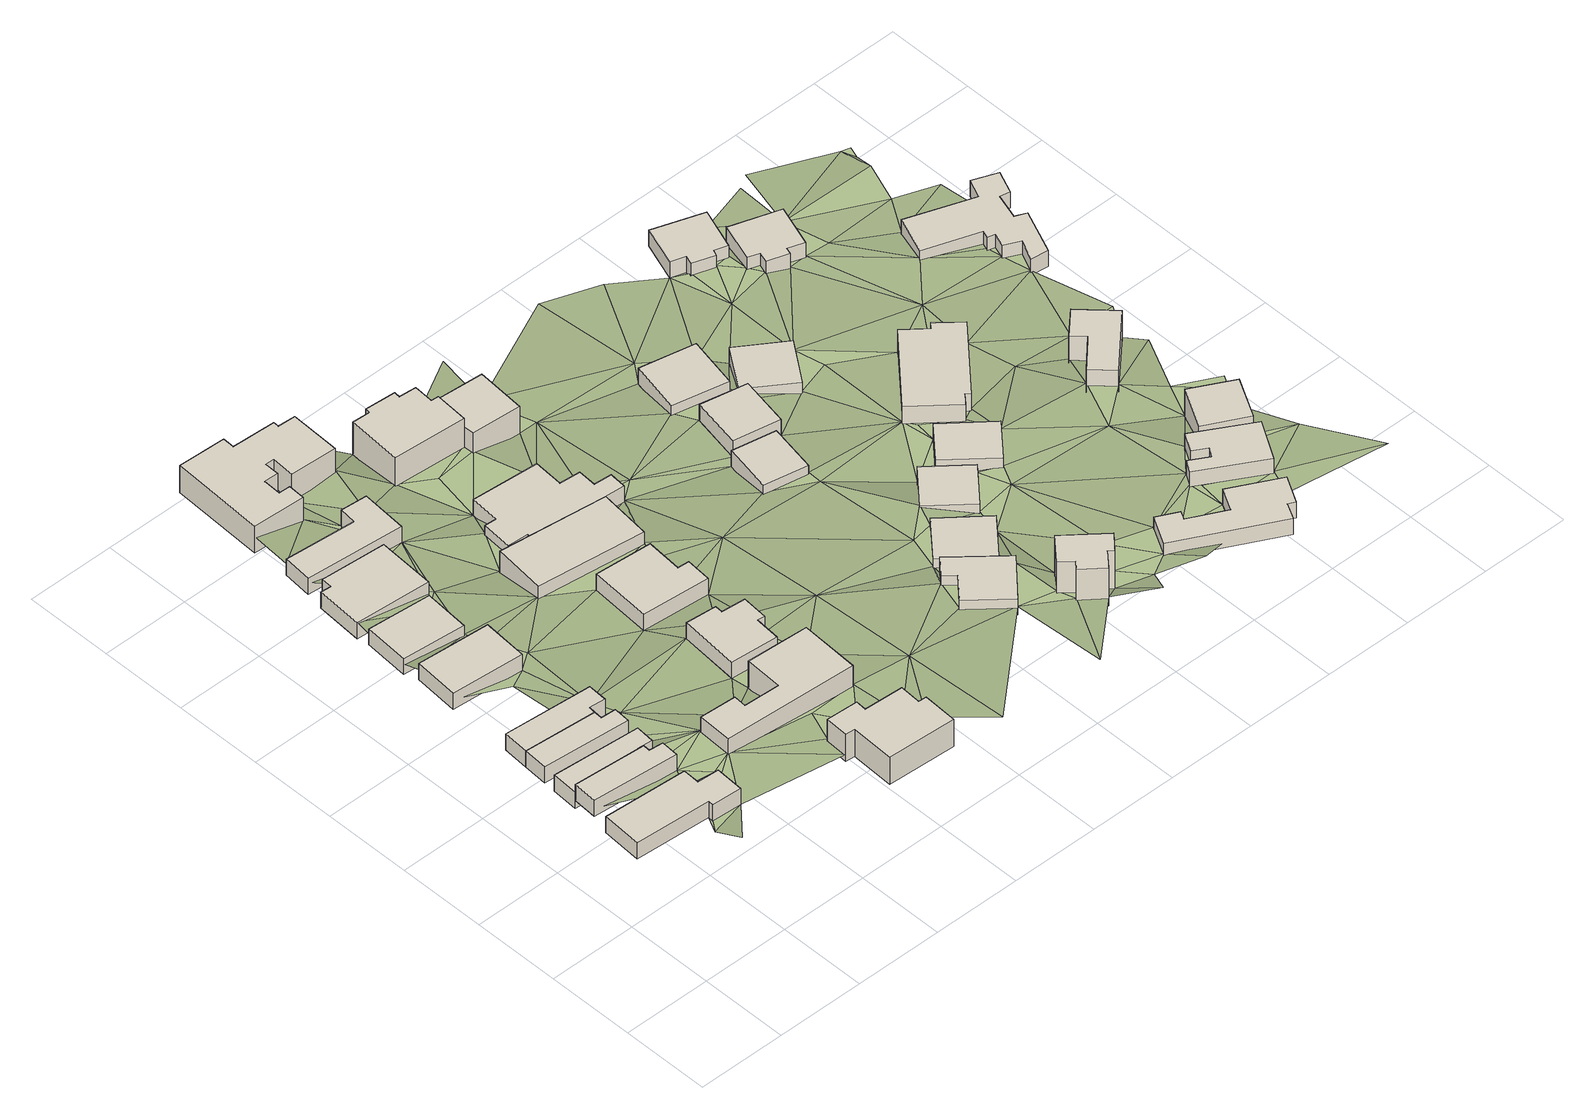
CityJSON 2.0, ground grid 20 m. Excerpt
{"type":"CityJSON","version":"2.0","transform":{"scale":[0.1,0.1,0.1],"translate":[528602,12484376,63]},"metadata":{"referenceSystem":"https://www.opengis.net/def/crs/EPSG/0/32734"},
"CityObjects":{
"building1":{"type":"Building","attributes":{"address":"21 Garrick Road University Estate Cape Town","building":"house","building:levels":1,"building_height":4.1,"plus_code":"4FRW3F62+C37","ground_height":98.13,"roof_height":102.23},"geometry":[{"type":"Solid","lod":"1","boundaries":[[[[0,1,2,3]],[[1,4,5,2]],[[4,6,7,5]],[[6,8,9,7]],[[8,10,11,9]],[[10,12,13,11]],[[12,14,15,13]],[[14,0,3,15]],[[3,2,5,7,9,11,13,15]],[[14,12,10,8,6,4,1,0]]]]}]},
"building2":{"type":"Building","attributes":{"address":"19 Garrick Road University Estate Cape Town","building":"house","building:levels":1,"building_height":4.1,"plus_code":"4FRW3F62+F37","ground_height":98.13,"roof_height":102.23},"geometry":[{"type":"Solid","lod":"1","boundaries":[[[[16,17,18,19]],[[17,20,21,18]],[[20,22,23,21]],[[22,24,25,23]],[[24,26,27,25]],[[26,16,19,27]],[[19,18,21,23,25,27]],[[26,24,22,20,17,16]]]]}]},
"building3":{"type":"Building","attributes":{"address":"17 Garrick Road University Estate Cape Town","building":"house","building:levels":1,"building_height":4.1,"plus_code":"4FRW3F62+F3M","ground_height":96.04,"roof_height":100.14},"geometry":[{"type":"Solid","lod":"1","boundaries":[[[[28,29,30,31]],[[29,32,33,30]],[[32,34,35,33]],[[34,36,37,35]],[[36,38,39,37]],[[38,28,31,39]],[[31,30,33,35,37,39]],[[38,36,34,32,29,28]]]]}]},
"building4":{"type":"Building","attributes":{"address":"15 Garrick Road University Estate Cape Town","building":"house","building:levels":1,"building_height":4.1,"plus_code":"4FRW3F62+G38","ground_height":96.04,"roof_height":100.14},"geometry":[{"type":"Solid","lod":"1","boundaries":[[[[40,41,42,43]],[[41,44,45,42]],[[44,46,47,45]],[[46,48,49,47]],[[48,50,51,49]],[[50,40,43,51]],[[43,42,45,47,49,51]],[[50,48,46,44,41,40]]]]}]},
"building5":{"type":"Building","attributes":{"address":"13 Garrick Road University Estate Cape Town","building":"house","building:levels":1,"building_height":4.1,"plus_code":"4FRW3F62+G3P","ground_height":96.04,"roof_height":100.14},"geometry":[{"type":"Solid","lod":"1","boundaries":[[[[41,40,43,42]],[[40,52,53,43]],[[52,54,55,53]],[[54,56,57,55]],[[56,58,59,57]],[[58,41,42,59]],[[42,43,53,55,57,59]],[[58,56,54,52,40,41]]]]}]},
"building6":{"type":"Building","attributes":{"address":"9 Garrick Road University Estate Cape Town","building":"house","building:levels":1,"building_height":4.1,"plus_code":"4FRW3F62+J3G","ground_height":93.97,"roof_height":98.07},"geometry":[{"type":"Solid","lod":"1","boundaries":[[[[60,61,62,63]],[[61,64,65,62]],[[64,66,67,65]],[[66,60,63,67]],[[63,62,65,67]],[[66,64,61,60]]]]}]},
"building7":{"type":"Building","attributes":{"address":"7 Garrick Road University Estate Cape Town","building":"house","building:levels":1,"building_height":4.1,"plus_code":"4FRW3F62+M3G","ground_height":92.18,"roof_height":96.28},"geometry":[{"type":"Solid","lod":"1","boundaries":[[[[68,69,70,71]],[[69,72,73,70]],[[72,74,75,73]],[[74,68,71,75]],[[71,70,73,75]],[[74,72,69,68]]]]}]},
"building8":{"type":"Building","attributes":{"address":"5 Garrick Road University Estate Cape Town","building":"house","building:levels":1,"building_height":4.1,"plus_code":"4FRW3F62+P4C","ground_height":90.71,"roof_height":94.81},"geometry":[{"type":"Solid","lod":"1","boundaries":[[[[76,77,78,79]],[[77,80,81,78]],[[80,82,83,81]],[[82,84,85,83]],[[84,86,87,85]],[[86,76,79,87]],[[79,78,81,83,85,87]],[[86,84,82,80,77,76]]]]}]},
"building9":{"type":"Building","attributes":{"address":"110 Upper Roodebloem Road University Estate Cape Town","building":"house","building:levels":2,"building_height":6.9,"plus_code":"4FRW3F62+F72","ground_height":94.66,"roof_height":101.56},"geometry":[{"type":"Solid","lod":"1","boundaries":[[[[88,89,90,91]],[[89,92,93,90]],[[92,94,95,93]],[[94,96,97,95]],[[96,98,99,97]],[[98,100,101,99]],[[100,102,103,101]],[[102,88,91,103]],[[91,90,93,95,97,99,101,103]],[[102,100,98,96,94,92,89,88]]]]}]},
"building10":{"type":"Building","attributes":{"address":"3 Garrick Road University Estate Cape Town","building":"house","building:levels":1,"building_height":4.1,"plus_code":"4FRW3F62+Q4F","ground_height":90.71,"roof_height":94.81},"geometry":[{"type":"Solid","lod":"1","boundaries":[[[[104,105,106,107]],[[105,108,109,106]],[[108,110,111,109]],[[110,112,113,111]],[[112,114,115,113]],[[114,104,107,115]],[[107,106,109,111,113,115]],[[114,112,110,108,105,104]]]]}]},
"building11":{"type":"Building","attributes":{"address":"112 Upper Roodebloem Road University Estate Cape Town","building":"house","building:levels":2,"building_height":6.9,"plus_code":"4FRW3F62+97F","ground_height":94.98,"roof_height":101.88},"geometry":[{"type":"Solid","lod":"1","boundaries":[[[[116,117,118,119]],[[117,120,121,118]],[[120,122,123,121]],[[122,124,125,123]],[[124,126,127,125]],[[126,128,129,127]],[[128,130,131,129]],[[130,132,133,131]],[[132,134,135,133]],[[134,116,119,135]],[[119,118,121,123,125,127,129,131,133,135]],[[134,132,130,128,126,124,122,120,117,116]]]]}]},
"building12":{"type":"Building","attributes":{"address":"1 Garrick Road University Estate Cape Town","building":"house","building:levels":2,"building_height":6.9,"plus_code":"4FRW3F62+V42","ground_height":89.4,"roof_height":96.3},"geometry":[{"type":"Solid","lod":"1","boundaries":[[[[136,137,138,139]],[[137,140,141,138]],[[140,142,143,141]],[[142,144,145,143]],[[144,146,147,145]],[[146,148,149,147]],[[148,150,151,149]],[[150,152,153,151]],[[152,154,155,153]],[[154,156,157,155]],[[156,158,159,157]],[[158,160,161,159]],[[160,162,163,161]],[[162,164,165,163]],[[164,166,167,165]],[[166,136,139,167]],[[139,138,141,143,145,147,149,151,153,155,157,159,161,163,165,167]],[[166,164,162,160,158,156,154,152,150,148,146,144,142,140,137,136]]]]}]},
"building13":{"type":"Building","attributes":{"address":"108 Upper Roodebloem Road University Estate Cape Town","building":"house","building:levels":1,"building_height":4.1,"plus_code":"4FRW3F62+G7C","ground_height":94.66,"roof_height":98.76},"geometry":[{"type":"Solid","lod":"1","boundaries":[[[[168,169,170,171]],[[169,172,173,170]],[[172,174,175,173]],[[174,176,177,175]],[[176,178,179,177]],[[178,180,181,179]],[[180,182,183,181]],[[182,168,171,183]],[[171,170,173,175,177,179,181,183]],[[182,180,178,176,174,172,169,168]]]]}]},
"building14":{"type":"Building","attributes":{"address":"104 Upper Roodebloem Road University Estate Cape Town","building":"house","building:levels":1,"building_height":4.1,"plus_code":"4FRW3F62+J72","ground_height":92.16,"roof_height":96.26},"geometry":[{"type":"Solid","lod":"1","boundaries":[[[[184,185,186,187]],[[185,188,189,186]],[[188,190,191,189]],[[190,192,193,191]],[[192,194,195,193]],[[194,184,187,195]],[[187,186,189,191,193,195]],[[194,192,190,188,185,184]]]]}]},
"building15":{"type":"Building","attributes":{"address":"102A Upper Roodebloem Road University Estate Cape Town","building":"house","building:levels":2,"building_height":6.9,"plus_code":"4FRW3F62+M69","ground_height":87.97,"roof_height":94.87},"geometry":[{"type":"Solid","lod":"1","boundaries":[[[[196,197,198,199]],[[197,200,201,198]],[[200,202,203,201]],[[202,196,199,203]],[[199,198,201,203]],[[202,200,197,196]]]]}]},
"building16":{"type":"Building","attributes":{"address":"102 Upper Roodebloem Road University Estate Cape Town","building":"house","building:levels":1,"building_height":4.1,"plus_code":"4FRW3F62+P73","ground_height":87.55,"roof_height":91.65},"geometry":[{"type":"Solid","lod":"1","boundaries":[[[[204,205,206,207]],[[205,208,209,206]],[[208,210,211,209]],[[210,212,213,211]],[[212,214,215,213]],[[214,216,217,215]],[[216,218,219,217]],[[218,220,221,219]],[[220,222,223,221]],[[222,224,225,223]],[[224,226,227,225]],[[226,204,207,227]],[[207,206,209,211,213,215,217,219,221,223,225,227]],[[226,224,222,220,218,216,214,212,210,208,205,204]]]]}]},
"building17":{"type":"Building","attributes":{"address":"20 Rhodes Avenue University Estate Cape Town","building":"house","building:levels":2.5,"building_height":8.3,"plus_code":"4FRW3F62+R76","ground_height":86.13,"roof_height":94.43},"geometry":[{"type":"Solid","lod":"1","boundaries":[[[[228,229,230,231]],[[229,232,233,230]],[[232,234,235,233]],[[234,236,237,235]],[[236,238,239,237]],[[238,240,241,239]],[[240,242,243,241]],[[242,244,245,243]],[[244,246,247,245]],[[246,228,231,247]],[[231,230,233,235,237,239,241,243,245,247]],[[246,244,242,240,238,236,234,232,229,228]]]]}]},
"building18":{"type":"Building","attributes":{"address":"100 Upper Roodebloem Road University Estate Cape Town","building":"house","building:levels":2,"building_height":6.9,"plus_code":"4FRW3F62+R87","ground_height":85.37,"roof_height":92.27},"geometry":[{"type":"Solid","lod":"1","boundaries":[[[[248,249,250,251]],[[249,252,253,250]],[[252,254,255,253]],[[254,256,257,255]],[[256,258,259,257]],[[258,248,251,259]],[[251,250,253,255,257,259]],[[258,256,254,252,249,248]]]]}]},
"building19":{"type":"Building","attributes":{"address":"17 Beatty Road University Estate Cape Town","building":"house","building:levels":1,"building_height":4.1,"plus_code":"4FRW3F62+FF2","ground_height":90.59,"roof_height":94.69},"geometry":[{"type":"Solid","lod":"1","boundaries":[[[[260,261,262,263]],[[261,264,265,262]],[[264,266,267,265]],[[266,268,269,267]],[[268,270,271,269]],[[270,260,263,271]],[[263,262,265,267,269,271]],[[270,268,266,264,261,260]]]]}]},
"building20":{"type":"Building","attributes":{"address":"15 Beatty Road University Estate Cape Town","building":"house","building:levels":1,"building_height":4.1,"plus_code":"4FRW3F62+FFP","ground_height":88.48,"roof_height":92.58},"geometry":[{"type":"Solid","lod":"1","boundaries":[[[[272,273,274,275]],[[273,276,277,274]],[[276,278,279,277]],[[278,272,275,279]],[[275,274,277,279]],[[278,276,273,272]]]]}]},
"building21":{"type":"Building","attributes":{"address":"3 Cloete Road University Estate Cape Town","building":"house","building:levels":3,"building_height":9.7,"plus_code":"4FRW3F62+CG3","ground_height":90.59,"roof_height":100.29},"geometry":[{"type":"Solid","lod":"1","boundaries":[[[[280,281,282,283]],[[281,284,285,282]],[[284,286,287,285]],[[286,288,289,287]],[[288,290,291,289]],[[290,292,293,291]],[[292,294,295,293]],[[294,280,283,295]],[[283,282,285,287,289,291,293,295]],[[294,292,290,288,286,284,281,280]]]]}]},
"building22":{"type":"Building","attributes":{"address":"137 Upper Roodebloem Road University Estate Cape Town","building":"house","building:levels":1,"building_height":4.1,"plus_code":"4FRW3F62+JCQ","ground_height":86.11,"roof_height":90.21},"geometry":[{"type":"Solid","lod":"1","boundaries":[[[[296,297,298,299]],[[297,300,301,298]],[[300,302,303,301]],[[302,296,299,303]],[[299,298,301,303]],[[302,300,297,296]]]]}]},
"building23":{"type":"Building","attributes":{"address":"135 Upper Roodebloem Road University Estate Cape Town","building":"house","building:levels":1,"building_height":4.1,"plus_code":"4FRW3F62+MFM","ground_height":86.11,"roof_height":90.21},"geometry":[{"type":"Solid","lod":"1","boundaries":[[[[304,305,306,307]],[[305,308,309,306]],[[308,310,311,309]],[[310,304,307,311]],[[307,306,309,311]],[[310,308,305,304]]]]}]},
"building24":{"type":"Building","attributes":{"address":"13 Beatty Road University Estate Cape Town","building":"house","building:levels":1,"building_height":4.1,"plus_code":"4FRW3F62+GGM","ground_height":86.41,"roof_height":90.51},"geometry":[{"type":"Solid","lod":"1","boundaries":[[[[312,313,314,315]],[[313,316,317,314]],[[316,318,319,317]],[[318,312,315,319]],[[315,314,317,319]],[[318,316,313,312]]]]}]},
"building25":{"type":"Building","attributes":{"address":"133 Upper Roodebloem Road University Estate Cape Town","building":"house","building:levels":1,"building_height":4.1,"plus_code":"4FRW3F62+PFV","ground_height":83.91,"roof_height":88.01},"geometry":[{"type":"Solid","lod":"1","boundaries":[[[[320,321,322,323]],[[321,324,325,322]],[[324,326,327,325]],[[326,320,323,327]],[[323,322,325,327]],[[326,324,321,320]]]]}]},
"building26":{"type":"Building","attributes":{"address":"11 Beatty Road University Estate Cape Town","building":"house","building:levels":1,"building_height":4.1,"plus_code":"4FRW3F62+HH3","ground_height":86.41,"roof_height":90.51},"geometry":[{"type":"Solid","lod":"1","boundaries":[[[[328,329,330,331]],[[329,332,333,330]],[[332,334,335,333]],[[334,328,331,335]],[[331,330,333,335]],[[334,332,329,328]]]]}]},
"building27":{"type":"Building","attributes":{"address":"26 Beatty Road University Estate Cape Town","building":"house","building:levels":1,"building_height":4.1,"plus_code":"4FRW3F62+PG8","ground_height":82.78,"roof_height":86.88},"geometry":[{"type":"Solid","lod":"1","boundaries":[[[[336,337,338,339]],[[337,340,341,338]],[[340,342,343,341]],[[342,336,339,343]],[[339,338,341,343]],[[342,340,337,336]]]]}]},
"building28":{"type":"Building","attributes":{"address":"18 Haig Road University Estate Cape Town","building":"house","building:levels":1,"building_height":4.1,"plus_code":"4FRW3F62+9MC","ground_height":89.19,"roof_height":93.29},"geometry":[{"type":"Solid","lod":"1","boundaries":[[[[344,345,346,347]],[[345,348,349,346]],[[348,350,351,349]],[[350,352,353,351]],[[352,354,355,353]],[[354,356,357,355]],[[356,358,359,357]],[[358,360,361,359]],[[360,362,363,361]],[[362,344,347,363]],[[347,346,349,351,353,355,357,359,361,363]],[[362,360,358,356,354,352,350,348,345,344]]]]}]},
"building29":{"type":"Building","attributes":{"address":"20 Rhodes Avenue University Estate Cape Town","building":"house","building:levels":2,"building_height":6.9,"plus_code":"4FRW3F62+JJF","ground_height":83.41,"roof_height":90.31},"geometry":[{"type":"Solid","lod":"1","boundaries":[[[[364,365,366,367]],[[365,368,369,366]],[[368,370,371,369]],[[370,372,373,371]],[[372,374,375,373]],[[374,376,377,375]],[[376,378,379,377]],[[378,364,367,379]],[[367,366,369,371,373,375,377,379]],[[378,376,374,372,370,368,365,364]]]]}]},
"building30":{"type":"Building","attributes":{"address":"16 Haig Road University Estate Cape Town","building":"house","building:levels":1,"building_height":4.1,"plus_code":"4FRW3F62+CP6","ground_height":88.44,"roof_height":92.54},"geometry":[{"type":"Solid","lod":"1","boundaries":[[[[380,381,382,383]],[[381,384,385,382]],[[384,386,387,385]],[[386,388,389,387]],[[388,390,391,389]],[[390,392,393,391]],[[392,394,395,393]],[[394,380,383,395]],[[383,382,385,387,389,391,393,395]],[[394,392,390,388,386,384,381,380]]]]}]},
"building31":{"type":"Building","attributes":{"address":"23 Rhodes Avenue University Estate Cape Town","building":"house","building:levels":1,"building_height":4.1,"plus_code":"4FRW3F62+RHX","ground_height":81.19,"roof_height":85.29},"geometry":[{"type":"Solid","lod":"1","boundaries":[[[[396,397,398,399]],[[397,400,401,398]],[[400,402,403,401]],[[402,404,405,403]],[[404,406,407,405]],[[406,408,409,407]],[[408,410,411,409]],[[410,396,399,411]],[[399,398,401,403,405,407,409,411]],[[410,408,406,404,402,400,397,396]]]]}]},
"building32":{"type":"Building","attributes":{"address":"14 Haig Road University Estate Cape Town","building":"house","building:levels":2,"building_height":6.9,"plus_code":"4FRW3F62+FP4","ground_height":86.03,"roof_height":92.93},"geometry":[{"type":"Solid","lod":"1","boundaries":[[[[412,413,414,415]],[[413,416,417,414]],[[416,418,419,417]],[[418,412,415,419]],[[415,414,417,419]],[[418,416,413,412]]]]}]},
"building33":{"type":"Building","attributes":{"address":"25 Rhodes Avenue University Estate Cape Town","building":"house","building:levels":1,"building_height":4.1,"plus_code":"4FRW3F62+RJ5","ground_height":81.19,"roof_height":85.29},"geometry":[{"type":"Solid","lod":"1","boundaries":[[[[420,421,422,423]],[[421,424,425,422]],[[424,426,427,425]],[[426,428,429,427]],[[428,430,431,429]],[[430,432,433,431]],[[432,434,435,433]],[[434,420,423,435]],[[423,422,425,427,429,431,433,435]],[[434,432,430,428,426,424,421,420]]]]}]},
"building34":{"type":"Building","attributes":{"address":"30 Rhodes Avenue University Estate Cape Town","building":"house","building:levels":2,"building_height":6.9,"plus_code":"4FRW3F62+HP4","ground_height":83.82,"roof_height":90.72},"geometry":[{"type":"Solid","lod":"1","boundaries":[[[[436,437,438,439]],[[437,440,441,438]],[[440,442,443,441]],[[442,444,445,443]],[[444,446,447,445]],[[446,436,439,447]],[[439,438,441,443,445,447]],[[446,444,442,440,437,436]]]]}]},
"building35":{"type":"Building","attributes":{"address":"7 Beatty Road University Estate Cape Town","building":"house","building:levels":1,"building_height":4.1,"plus_code":"4FRW3F62+PQ7","ground_height":81.12,"roof_height":85.22},"geometry":[{"type":"Solid","lod":"1","boundaries":[[[[448,449,450,451]],[[449,452,453,450]],[[452,454,455,453]],[[454,456,457,455]],[[456,458,459,457]],[[458,460,461,459]],[[460,462,463,461]],[[462,464,465,463]],[[464,466,467,465]],[[466,468,469,467]],[[468,470,471,469]],[[470,472,473,471]],[[472,474,475,473]],[[474,476,477,475]],[[476,478,479,477]],[[478,448,451,479]],[[451,450,453,455,457,459,461,463,465,467,469,471,473,475,477,479]],[[478,476,474,472,470,468,466,464,462,460,458,456,454,452,449,448]]]]}]},
"terrain1":{"type":"TINRelief","geometry":[{"type":"CompositeSurface","lod":"1","boundaries":[[[480,4,1]],[[481,6,480]],[[480,6,4]],[[482,12,22]],[[12,10,8]],[[483,36,46]],[[26,24,16]],[[12,484,22]],[[484,12,8]],[[16,485,32]],[[24,485,16]],[[486,56,487]],[[8,6,488]],[[488,22,484]],[[8,488,484]],[[22,489,24]],[[40,50,48]],[[24,489,485]],[[54,52,40]],[[490,61,491]],[[36,485,489]],[[48,54,40]],[[492,493,494]],[[22,488,489]],[[36,489,46]],[[490,487,56]],[[46,495,48]],[[495,54,48]],[[495,46,489]],[[496,488,6]],[[54,495,56]],[[61,490,56]],[[493,64,494]],[[72,497,498]],[[61,56,499]],[[495,489,500]],[[499,64,61]],[[488,496,501]],[[72,502,497]],[[56,495,178]],[[503,80,504]],[[505,488,501]],[[180,495,500]],[[72,494,506]],[[194,499,56]],[[507,500,508]],[[64,509,494]],[[510,511,512]],[[64,499,509]],[[506,502,72]],[[488,505,513]],[[506,494,509]],[[92,500,507]],[[495,180,178]],[[80,105,504]],[[180,500,92]],[[505,501,514]],[[515,510,512]],[[515,512,112]],[[178,194,56]],[[502,506,105]],[[105,80,502]],[[509,499,192]],[[194,192,499]],[[516,517,156]],[[514,513,505]],[[514,518,122]],[[110,510,515]],[[509,519,506]],[[110,515,112]],[[506,519,105]],[[156,517,158]],[[164,517,510]],[[180,92,182]],[[164,510,110]],[[517,164,158]],[[122,513,514]],[[158,164,162]],[[162,160,158]],[[164,110,108]],[[520,122,521]],[[92,89,182]],[[178,176,194]],[[519,522,105]],[[164,108,523]],[[205,108,105]],[[520,524,122]],[[168,182,169]],[[122,524,513]],[[89,169,182]],[[194,176,184]],[[522,519,525]],[[525,519,526]],[[172,176,174]],[[509,192,527]],[[205,105,522]],[[513,524,89]],[[528,524,520]],[[108,529,523]],[[184,176,172]],[[525,526,530]],[[205,529,108]],[[205,522,531]],[[532,169,89]],[[526,519,196]],[[172,169,532]],[[192,190,527]],[[523,244,136]],[[244,523,529]],[[532,89,524]],[[190,188,185]],[[532,184,172]],[[529,205,533]],[[534,185,184]],[[534,190,185]],[[535,524,528]],[[533,205,536]],[[529,533,537]],[[244,242,240]],[[534,184,532]],[[534,527,190]],[[538,526,196]],[[205,539,536]],[[524,540,532]],[[196,527,538]],[[536,537,533]],[[538,527,534]],[[541,540,524]],[[542,543,539]],[[524,535,541]],[[238,236,234]],[[543,544,545]],[[234,546,547]],[[548,547,546]],[[539,254,536]],[[549,534,532]],[[543,545,550]],[[550,545,538]],[[551,532,540]],[[539,543,552]],[[534,553,538]],[[554,540,541]],[[234,547,256]],[[549,532,551]],[[552,543,550]],[[254,539,552]],[[535,555,556]],[[538,300,550]],[[260,551,540]],[[557,556,555]],[[254,552,256]],[[234,256,558]],[[553,300,538]],[[553,534,559]],[[549,559,534]],[[556,560,535]],[[561,551,260]],[[562,535,560]],[[552,550,563]],[[562,561,260]],[[564,560,556]],[[565,549,551]],[[310,550,300]],[[560,280,562]],[[308,550,310]],[[549,565,566]],[[563,550,308]],[[553,559,567]],[[549,566,559]],[[561,562,278]],[[292,290,557]],[[568,256,552]],[[278,562,280]],[[557,569,292]],[[300,297,310]],[[552,563,321]],[[570,566,565]],[[570,565,278]],[[292,569,571]],[[294,292,571]],[[294,572,280]],[[559,566,312]],[[278,280,572]],[[321,568,552]],[[310,297,304]],[[304,297,567]],[[573,294,571]],[[574,567,559]],[[575,563,308]],[[568,576,256]],[[572,294,573]],[[570,278,577]],[[572,577,278]],[[574,304,567]],[[574,559,312]],[[573,571,578]],[[308,305,579]],[[579,575,308]],[[572,573,580]],[[581,329,312]],[[581,570,577]],[[577,572,580]],[[568,321,320]],[[312,329,328]],[[582,573,578]],[[305,304,583]],[[581,584,329]],[[583,579,305]],[[577,584,581]],[[575,579,336]],[[304,574,583]],[[312,328,574]],[[320,575,336]],[[576,568,585]],[[356,354,358]],[[586,574,328]],[[587,577,580]],[[588,580,358]],[[328,589,586]],[[320,397,568]],[[586,589,574]],[[583,574,590]],[[584,577,591]],[[358,354,352]],[[589,328,592]],[[320,336,593]],[[352,588,358]],[[580,588,587]],[[594,583,590]],[[568,397,585]],[[584,591,592]],[[595,589,592]],[[591,577,587]],[[596,589,595]],[[336,594,593]],[[574,597,590]],[[352,598,588]],[[593,397,320]],[[590,597,594]],[[352,599,598]],[[592,600,595]],[[599,588,598]],[[601,602,587]],[[603,587,602]],[[352,350,599]],[[601,604,602]],[[603,591,587]],[[592,591,605]],[[606,593,594]],[[593,607,397]],[[400,397,607]],[[605,600,592]],[[607,593,608]],[[597,609,594]],[[600,610,595]],[[376,597,378]],[[608,593,611]],[[603,416,591]],[[612,606,594]],[[381,613,603]],[[603,613,416]],[[611,593,606]],[[609,612,594]],[[605,591,614]],[[376,609,597]],[[615,599,350]],[[616,617,608]],[[614,591,416]],[[608,611,616]],[[613,381,618]],[[611,606,619]],[[610,609,376]],[[600,605,620]],[[616,611,420]],[[599,621,381]],[[610,600,440]],[[616,420,410]],[[622,614,416]],[[621,618,381]],[[620,605,623]],[[615,621,599]],[[600,620,440]],[[624,612,625]],[[625,612,609]],[[621,413,618]],[[416,626,622]],[[413,626,416]],[[627,410,420]],[[628,614,622]],[[629,625,609]],[[610,630,609]],[[626,631,622]],[[625,632,627]],[[630,610,440]],[[614,628,437]],[[629,632,625]],[[633,410,627]],[[609,634,629]],[[440,437,635]],[[636,632,629]],[[630,634,609]],[[637,627,632]],[[440,635,630]],[[632,636,637]],[[634,638,629]],[[639,629,638]],[[640,627,641]],[[630,642,634]],[[634,643,638]],[[637,644,627]],[[644,641,627]],[[637,636,645]],[[636,646,645]],[[647,641,644]],[[641,647,648]]]}]}
},
"vertices":[
[0,185,194],[172,174,194],[172,174,235],[0,185,235],[171,162,194],[171,162,235],[239,158,194],[239,158,235],[243,223,194],[243,223,235],[194,226,194],[194,226,235],[196,264,194],[196,264,235],[6,276,194],[6,276,235],
[188,365,194],[25,377,194],[25,377,235],[188,365,235],[21,322,194],[21,322,235],[216,306,194],[216,306,235],[219,346,194],[219,346,235],[187,349,194],[187,349,235],
[25,377,173],[188,365,173],[188,365,214],[25,377,214],[190,383,173],[190,383,214],[224,380,173],[224,380,214],[228,423,173],[228,423,214],[29,438,173],[29,438,214],
[199,508,173],[35,521,173],[35,521,214],[199,508,214],[31,465,173],[31,465,214],[229,449,173],[229,449,214],[232,487,173],[232,487,214],[198,489,173],[198,489,214],
[201,523,173],[201,523,214],[237,520,173],[237,520,214],[240,564,173],[240,564,214],[40,580,173],[40,580,214],
[59,741,152],[224,728,152],[224,728,193],[59,741,193],[232,830,152],[232,830,193],[68,843,152],[68,843,193],
[69,884,135],[212,872,135],[212,872,175],[69,884,175],[221,975,135],[221,975,175],[78,987,135],[78,987,175],
[84,1024,120],[255,1012,120],[255,1012,161],[84,1024,161],[264,1142,120],[264,1142,161],[117,1153,120],[117,1153,161],[115,1128,120],[115,1128,161],[92,1130,120],[92,1130,161],
[621,258,159],[629,392,159],[629,392,228],[621,258,228],[489,400,159],[489,400,228],[484,315,159],[484,315,228],[403,319,159],[403,319,228],[405,348,159],[405,348,228],[322,353,159],[322,353,228],[318,275,159],[318,275,228],
[100,1173,120],[321,1154,120],[321,1154,161],[100,1173,161],[330,1258,120],[330,1258,161],[270,1263,120],[270,1263,161],[266,1224,120],[266,1224,161],[106,1238,120],[106,1238,161],
[655,23,162],[659,102,162],[659,102,231],[655,23,231],[641,103,162],[641,103,231],[644,151,162],[644,151,231],[555,156,162],[555,156,231],[557,181,162],[557,181,231],[485,185,162],[485,185,231],[482,131,162],[482,131,231],[503,130,162],[503,130,231],[498,31,162],[498,31,231],
[370,1492,107],[330,1494,107],[330,1494,176],[370,1492,176],[331,1507,107],[331,1507,176],[232,1512,107],[232,1512,176],[233,1539,107],[233,1539,176],[125,1544,107],[125,1544,176],[114,1330,107],[114,1330,176],[232,1324,107],[232,1324,176],[234,1363,107],[234,1363,176],[208,1364,107],[208,1364,176],[210,1404,107],[210,1404,176],[242,1403,107],[242,1403,176],[243,1436,107],[243,1436,176],[262,1435,107],[262,1435,176],[259,1383,107],[259,1383,176],[365,1378,107],[365,1378,176],
[597,489,159],[614,487,159],[614,487,200],[597,489,200],[619,546,159],[619,546,200],[565,551,159],[565,551,200],[566,569,159],[566,569,200],[497,575,159],[497,575,200],[485,440,159],[485,440,200],[592,431,159],[592,431,200],
[626,652,134],[631,709,134],[631,709,175],[626,652,175],[605,711,134],[605,711,175],[612,793,134],[612,793,175],[484,803,134],[484,803,175],[473,664,134],[473,664,175],
[650,952,92],[407,981,92],[407,981,161],[650,952,161],[393,863,92],[393,863,161],[636,834,92],[636,834,161],
[641,1127,88],[490,1139,88],[490,1139,129],[641,1127,129],[484,1072,88],[484,1072,129],[457,1074,88],[457,1074,129],[451,1004,88],[451,1004,129],[498,1001,88],[498,1001,129],[497,989,88],[497,989,129],[717,972,88],[717,972,129],[720,1011,88],[720,1011,129],[680,1014,88],[680,1014,129],[683,1056,88],[683,1056,129],[636,1060,88],[636,1060,129],
[607,1286,74],[613,1362,74],[613,1362,157],[607,1286,157],[596,1363,74],[596,1363,157],[599,1408,74],[599,1408,157],[560,1411,74],[560,1411,157],[561,1425,74],[561,1425,157],[492,1430,74],[492,1430,157],[491,1419,74],[491,1419,157],[451,1421,74],[451,1421,157],[442,1298,74],[442,1298,157],
[613,1362,66],[607,1286,66],[607,1286,135],[613,1362,135],[608,1263,66],[608,1263,135],[719,1255,66],[719,1255,135],[728,1366,66],[728,1366,135],[617,1375,66],[617,1375,135],
[986,409,119],[952,371,119],[952,371,160],[986,409,160],[976,350,119],[976,350,160],[932,300,119],[932,300,160],[1013,228,119],[1013,228,160],[1091,315,119],[1091,315,160],
[1061,513,98],[990,430,98],[990,430,138],[1061,513,138],[1083,352,98],[1083,352,138],[1154,434,98],[1154,434,138],
[1140,262,119],[1094,208,119],[1094,208,216],[1140,262,216],[1120,185,119],[1120,185,216],[1106,169,119],[1106,169,216],[1152,130,119],[1152,130,216],[1182,165,119],[1182,165,216],[1192,156,119],[1192,156,216],[1223,191,119],[1223,191,216],
[1012,788,74],[1033,896,74],[1033,896,115],[1012,788,115],[935,915,74],[935,915,115],[914,806,74],[914,806,115],
[1060,912,74],[1082,1024,74],[1082,1024,115],[1060,912,115],[978,1045,74],[978,1045,115],[955,932,74],[955,932,115],
[1153,644,77],[1084,565,77],[1084,565,118],[1153,644,118],[1168,492,77],[1168,492,118],[1237,572,77],[1237,572,118],
[1102,1184,52],[979,1210,52],[979,1210,93],[1102,1184,93],[953,1094,52],[953,1094,93],[1077,1067,52],[1077,1067,93],
[1254,707,77],[1190,633,77],[1190,633,118],[1254,707,118],[1284,551,77],[1284,551,118],[1349,626,77],[1349,626,118],
[1148,1143,40],[1083,1050,40],[1083,1050,81],[1148,1143,81],[1181,982,40],[1181,982,81],[1246,1075,40],[1246,1075,81],
[1541,43,105],[1560,79,105],[1560,79,146],[1541,43,146],[1575,71,105],[1575,71,146],[1609,132,105],[1609,132,146],[1501,190,105],[1501,190,146],[1474,140,105],[1474,140,146],[1394,182,105],[1394,182,146],[1403,200,105],[1403,200,146],[1357,224,105],[1357,224,146],[1322,160,105],[1322,160,146],
[1381,936,47],[1245,781,47],[1245,781,116],[1381,936,116],[1334,705,47],[1334,705,116],[1352,726,47],[1352,726,116],[1361,718,47],[1361,718,116],[1488,863,47],[1488,863,116],[1438,907,47],[1438,907,116],[1428,896,47],[1428,896,116],
[1631,190,97],[1683,278,97],[1683,278,138],[1631,190,138],[1558,352,97],[1558,352,138],[1534,311,97],[1534,311,138],[1564,293,97],[1564,293,138],[1552,273,97],[1552,273,138],[1510,298,97],[1510,298,138],[1494,271,97],[1494,271,138],
[1267,1484,25],[1236,1396,25],[1236,1396,66],[1267,1484,66],[1268,1385,25],[1268,1385,66],[1261,1366,25],[1261,1366,66],[1311,1349,25],[1311,1349,66],[1316,1362,25],[1316,1362,66],[1345,1352,25],[1345,1352,66],[1378,1445,25],[1378,1445,66],
[1679,295,73],[1728,385,73],[1728,385,142],[1679,295,142],[1637,435,73],[1637,435,142],[1587,345,73],[1587,345,142],
[1376,1391,25],[1347,1306,25],[1347,1306,66],[1376,1391,66],[1373,1297,25],[1373,1297,66],[1365,1274,25],[1365,1274,66],[1413,1258,25],[1413,1258,66],[1418,1273,25],[1418,1273,66],[1454,1260,25],[1454,1260,66],[1486,1354,25],[1486,1354,66],
[1599,572,51],[1714,684,51],[1714,684,120],[1599,572,120],[1647,752,51],[1647,752,120],[1595,702,51],[1595,702,120],[1620,677,51],[1620,677,120],[1557,615,51],[1557,615,120],
[1625,1183,24],[1592,1098,24],[1592,1098,65],[1625,1183,65],[1713,1056,24],[1713,1056,65],[1707,1038,24],[1707,1038,65],[1723,1034,24],[1723,1034,65],[1713,1004,24],[1713,1004,65],[1747,987,24],[1747,987,65],[1725,940,24],[1725,940,65],[1765,936,24],[1765,936,65],[1807,1035,24],[1807,1035,65],[1782,1046,24],[1782,1046,65],[1799,1102,24],[1799,1102,65],[1822,1097,24],[1822,1097,65],[1844,1149,24],[1844,1149,65],[1790,1171,24],[1790,1171,65],[1772,1129,24],[1772,1129,65],
[154,138,194],[162,73,219],[21,322,214],[29,438,194],[263,255,194],[224,380,194],[40,580,194],[174,592,173],[318,275,194],[322,353,194],[182,709,152],[59,741,178],[69,884,163],[68,843,178],[212,872,152],[263,505,173],[482,131,180],[84,1024,163],[78,987,163],[263,755,152],[405,348,180],[485,185,180],[255,1012,135],[117,1153,150],[100,1173,150],[512,255,180],[263,1005,135],[484,315,180],[403,319,180],[393,863,134],[232,1324,120],[114,1330,150],[106,1238,150],[621,258,180],[557,181,180],[263,1255,120],[208,1364,120],[234,1363,120],[555,156,180],[407,981,109],[659,102,179],[641,103,179],[457,1074,109],[365,1378,120],[762,255,162],[451,1004,109],[497,989,109],[636,834,134],[762,5,179],[442,1298,88],[498,1001,109],[484,1072,109],[762,505,143],[512,1255,88],[762,755,118],[1013,228,141],[608,1263,88],[607,1286,88],[717,972,92],[641,1127,92],[952,371,141],[932,300,141],[636,1060,109],[683,1056,92],[680,1014,92],[720,1011,92],[596,1363,88],[617,1375,88],[613,1362,88],[1011,505,119],[762,1005,92],[990,430,119],[762,1255,66],[914,806,97],[976,350,141],[1011,5,162],[1106,169,141],[1152,130,142],[762,1505,48],[1011,755,97],[1094,208,141],[1083,352,141],[1091,315,141],[953,1094,74],[1120,185,141],[1061,513,119],[1084,565,119],[1012,788,97],[1011,1255,52],[1242,78,142],[1168,492,98],[1271,132,119],[1260,255,119],[1322,160,119],[1245,781,77],[1077,1067,74],[1005,1504,36],[1260,505,98],[1358,85,142],[1083,1050,74],[1357,224,119],[1237,572,98],[1410,98,129],[1181,982,57],[1284,551,98],[1128,1459,36],[1260,755,77],[1510,298,105],[1494,271,105],[1334,705,77],[1260,1005,57],[1509,505,84],[1349,626,98],[1260,1255,40],[1246,1075,57],[1361,718,77],[1352,726,77],[1381,936,57],[1509,255,105],[1631,190,105],[1509,755,62],[1552,273,105],[1534,311,105],[1558,352,105],[1564,293,105],[1557,615,84],[1365,1274,40],[1261,1366,40],[1311,1349,40],[1509,1005,47],[1488,863,62],[1347,1306,40],[1413,1258,32],[1587,345,105],[1599,572,84],[1823,85,123],[1345,1352,40],[1316,1362,40],[1679,295,97],[1373,1297,40],[1595,702,62],[1758,255,97],[1672,511,73],[1620,677,62],[1418,1273,32],[1454,1260,32],[1747,432,73],[1486,1354,32],[1745,645,51],[1592,1098,47],[1725,940,37],[1763,462,73],[1509,1255,32],[1503,1486,15],[1713,1004,37],[1758,755,51],[1625,1183,32],[1679,1266,24],[1707,1038,37],[1713,1056,37],[1535,1505,15],[1711,1435,8],[1747,987,37],[1723,1034,37],[1713,1357,24],[1772,1232,24],[1772,1129,37],[1722,1404,8],[1730,1429,8]
]}
